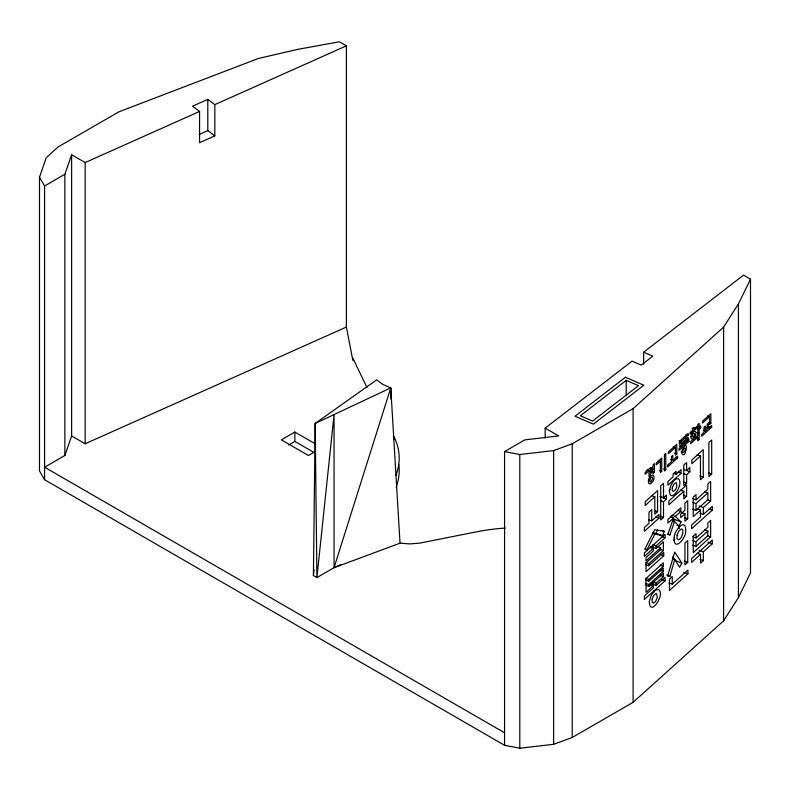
<?xml version="1.0" encoding="UTF-8"?>
<svg xmlns="http://www.w3.org/2000/svg" width="790" height="790" viewBox="0 0 790 790"><rect width="100%" height="100%" fill="white"/><g stroke="black" fill="none" stroke-linecap="round" stroke-linejoin="round"><path stroke-width="1.19" d="M313.413 575.555L315.161 423.46L376.692 379.842L382.814 384.404L390.764 387.89L400.017 543.174L334.061 567.674L316.918 577.569L313.413 575.555L314.055 569.422M653.686 592.628L653.784 591.058M679.252 528.629L679.361 526.851M674.729 559.389L679.568 567.25L681.849 563.043L674.729 552.062L667.609 576.137L669.94 576.196L674.729 559.389L672.576 558.589M334.061 567.674L390.764 387.89L315.161 423.46L316.918 577.569L334.061 414.572L334.061 567.674L340.737 564.534M670.364 516.798L673.594 517.993L667.866 534.267L669.91 534.929L674.492 521.528L672.349 520.729M643.633 364.22L643.633 352.202L743.538 275.137L750.5 279.156L750.5 572.869L738.423 597.625L723.61 620.812L633.106 702.32L572.227 737.475L553.622 744.308L519.8 748.209L504.573 745.286L44.576 479.708L39.5 470.919L39.5 177.207L46.264 157.684L58.105 146.94L118.984 111.795L258.34 58.48L297.583 49.405L339.354 41.791L346.395 45.85L346.395 327.06L352.844 360.398M504.573 732.784L44.576 467.206L64.869 455.484L64.869 174.284L71.633 154.751L85.162 162.562L199.574 111.449L199.574 142.694L214.821 135.88L214.821 104.635L207.8 99.392L192.543 106.206L199.574 111.449M64.869 455.484L71.633 435.962L71.633 154.751M652.787 532.766L656.164 533.329L657.408 530.011M652.57 533.606L662.613 535.719L664.271 531.285L662.119 530.495M673.643 521.588L674.63 519.484L671.342 516.374M676.951 525.271L679.104 526.071L681.069 521.874L675.322 516.433L672.102 515.238M504.573 745.286L504.573 451.584L519.8 454.507L553.622 450.606L572.227 443.773L633.106 408.618L723.61 327.1L738.423 303.923L750.5 279.156M644.68 549.139L646.822 549.939L654.722 534.405M669.179 490.936L670.147 489.622M673.514 540.459L674.68 539.244M694.064 428.95L696.474 426.778L696.474 428.526L690.154 434.224L690.154 432.476L692.633 430.244L692.633 428.861L694.064 427.578L694.064 428.95L691.912 428.16M681.138 443.664L681.138 441.501L688.159 435.172L688.159 433.443L679.795 440.978L679.795 446.587L688.189 439.033L688.189 437.314L681.138 443.664L678.985 442.864M649.024 470.761L645.114 474.286L645.114 472.469L650.368 467.739L650.368 475.541L649.024 476.755L649.024 470.761L646.872 469.961M675.43 447.407L668.409 453.727L668.409 451.92L676.783 444.385L676.783 454.013L675.43 455.228L675.43 447.407L673.287 446.607M709.499 416.725L702.478 423.045L702.478 421.238L710.842 413.703L710.842 423.331L709.499 424.536L709.499 416.725L707.356 415.925M660.381 461.093L656.223 464.846L656.223 463.019L661.724 458.062L661.724 471.304L660.381 472.509L660.381 461.093L658.228 460.303M650.93 467.492L653.083 468.292L651.306 469.892L651.306 468.223L653.083 466.613L653.083 464.826L654.426 463.612L654.426 472.321L653.083 473.526L653.083 471.472L650.93 470.682M699.14 429.197L700.7 427.795L700.7 425.78L699.14 427.183L699.14 423.341L697.797 424.556L697.797 434.441L699.14 433.226L699.14 429.197L696.997 428.407M653.083 471.472L651.306 473.082L651.306 471.403L653.083 469.803L653.083 468.292M688.959 441.353L678.995 450.32L678.995 448.552L688.959 439.576L688.959 441.353L686.806 440.553M697.797 437.176L690.598 443.654L690.598 441.847L699.14 434.154L699.14 439.596L697.797 440.81L697.797 437.176L695.644 436.376M672.823 460.442L677.603 456.136L677.603 457.943L667.639 466.92L667.639 465.103L671.47 461.656L671.47 456.571L672.823 455.356L672.823 460.442L670.67 459.652M703.219 430.333L705.371 431.123L707.149 429.523L707.149 424.437L708.472 423.243L708.472 428.328L706.319 427.538M708.472 428.328L711.672 425.454L711.672 427.262L701.708 436.228L701.708 434.421L704.048 432.318L704.048 427.232L705.371 426.037L705.371 431.123M665.782 469.793L664.439 471.008L664.439 454.596L665.782 453.381L665.782 469.793L663.639 469.003M676.052 474.207L681.069 469.685L681.069 473.329L667.925 485.169L667.925 481.525L673.07 476.893L673.07 474.03L676.052 471.353L676.052 474.207L673.9 473.417M654.821 496.811L645.193 505.482L645.193 501.729L657.586 490.56L657.586 511.624L654.821 514.122L654.821 496.811L651.602 495.616M700.463 455.978L691.813 463.769L691.813 459.968L703.258 449.668L703.258 477.2L700.463 479.718L700.463 455.978L697.234 454.783M686.609 474.721L689.848 471.808L689.848 467.621L686.609 470.534L686.609 462.545L683.814 465.063L683.814 485.623L686.609 483.105L686.609 474.721L683.389 473.526M663.521 497.71L666.414 495.103L666.414 499.132L663.521 501.749L663.521 517.45L660.726 519.968L660.726 485.86L663.521 483.342L663.521 497.71L660.292 496.525M683.814 491.301L668.854 504.771L668.854 501.018L686.609 485.021L686.609 496.337L683.814 498.855L683.814 491.301L680.595 490.106M651.74 520.896L658.988 514.369L658.988 518.121L644.364 531.295L644.364 527.532L648.975 523.385L648.975 512.147L651.74 509.649L651.74 520.896L648.521 519.702M711.691 474.059L708.897 476.577L708.897 442.469L711.691 439.951L711.691 474.059L708.472 472.864M673.594 517.993L667.896 523.118L667.896 519.484L680.842 507.822L680.842 511.466L675.322 516.433M692.79 498.688L696.01 499.873L707.86 489.198L707.86 483.954L710.635 481.456L710.635 500.959L703.337 507.536L703.337 514.428L700.108 513.233M692.79 509.224L696.01 510.409L696.01 503.556L707.86 492.881L704.64 491.686M684.93 513.856L680.733 517.628L680.733 513.984L684.93 510.212L684.93 503.161L687.725 500.643L687.725 518.734L684.93 521.252L684.93 513.856L681.701 512.661M651.464 547.835L653.29 546.186M650.071 547.184L653.29 548.379L644.364 556.417L644.364 552.931L665.071 534.287L665.071 537.773L656.115 545.831L656.115 548.457L650.743 546.473M696.01 510.409L707.86 499.734L707.86 492.881M656.115 548.457L663.412 541.881L663.412 550.541L648.788 563.714L648.788 565.788L645.568 564.593M697.293 508.888L700.513 510.073L693.235 516.63L693.235 497.127L696.01 494.629L696.01 499.873M656.352 546.157L660.647 547.746L646.023 560.92L646.023 557.552L653.29 550.995L653.29 548.379M703.337 514.428L712.294 506.36L712.294 510.123L691.586 528.767L691.586 525.014L700.513 516.966L700.513 510.073M648.788 565.788L663.728 552.338L663.728 555.785L646.023 571.723L646.023 562.875L660.647 549.702L660.647 547.746M645.598 580.008L648.817 581.203L648.817 579.396L663.393 566.272L663.393 562.826L646.023 578.468L646.023 592.293L653.29 585.745L650.071 584.551M696.01 537.99L707.86 527.315L707.86 523L710.635 520.511L710.635 536.924L693.235 552.585L693.235 536.173L696.01 533.685L696.01 537.99L692.79 536.795M648.817 581.203L663.284 568.168L663.284 571.496L648.817 584.531L648.817 586.407L645.598 585.212M692.79 545.179L696.01 546.374L696.01 541.673L707.86 530.989L704.64 529.804M648.817 586.407L663.462 573.214L663.462 576.582L656.115 583.208L656.115 585.4L650.743 583.405M650.525 585.726L653.221 583.296M696.01 546.374L707.86 535.689L707.86 530.989M656.115 585.4L665.071 577.332L665.071 580.818L644.364 599.462L644.364 595.976L653.29 587.938L653.29 585.745M687.725 562.411L684.93 564.929L684.93 543.076L687.725 540.558L687.725 562.411L684.505 561.216M700.513 554.373L691.586 562.421L691.586 558.658L712.294 540.005L712.294 543.767L703.337 551.835L703.337 560.604L700.513 563.151L700.513 554.373L697.293 553.188M672.241 584.185L687.932 570.054L687.932 573.817L669.446 590.466L669.446 579.07L672.241 576.552L672.241 584.185L669.021 582.99M545.169 438.016L545.169 428.141L632.049 361.139L641.233 365.108L652.817 356.172L643.633 352.202M626.213 380.375L580.354 415.757L592.609 421.05L638.468 385.678L626.213 380.375L626.213 395.079M44.576 479.708L44.576 185.996L64.869 174.284M315.684 444.069L294.868 432.051L281.339 439.862L308.396 455.484L315.684 451.278M288.626 445.037L294.868 441.432L313.6 452.245M504.573 451.584L524.876 439.862L558.698 435.952L545.169 428.141M214.821 104.635L346.395 45.85M199.08 134.527L207.8 130.636L214.821 135.88M71.633 435.962L85.162 443.773L346.395 327.06M400.017 543.174L409.921 543.905L419.826 543.125L476.647 531.808A134.241 77.499 0 0 1 505.205 528.076M664.271 531.285L654.722 529.705L645.163 548.487L646.822 549.939M708.699 422.531L710.842 423.331M709.519 426.462L711.672 427.262M696.997 426.393L700.7 427.795M694.331 427.736L696.474 428.526M696.997 432.436L699.14 433.226M686.006 434.382L688.159 435.172M696.997 438.806L699.14 439.596M686.036 438.233L688.189 439.033M678.985 440.702L681.138 441.501M674.63 453.213L676.783 454.013M675.45 457.153L677.603 457.943M683.389 469.339L689.848 471.808M700.039 476.005L703.258 477.2M677.85 472.134L681.069 473.329M659.581 470.504L661.724 471.304M683.389 481.91L686.609 483.105M652.283 471.521L654.426 472.321M707.415 499.764L710.635 500.959M683.389 495.142L686.609 496.337M692.79 502.371L696.01 503.556M709.064 508.928L712.294 510.123M699.041 505.946L703.337 507.536M659.976 496.752L666.414 499.132M660.292 500.554L663.521 501.749M677.613 510.271L680.842 511.466M684.505 517.549L687.725 518.734M654.367 510.439L657.586 511.624M674.63 519.484L681.069 521.874M660.292 516.255L663.521 517.45M707.415 535.729L710.635 536.924M655.769 516.937L658.988 518.121M707.998 542.177L712.294 543.767M692.79 540.479L696.01 541.673M667.767 534.139L669.91 534.929M656.164 533.329L662.613 535.719M661.852 536.578L665.071 537.773M699.041 550.245L703.337 551.835M700.108 559.419L703.337 560.604M652.895 544.646L656.115 545.831M660.193 549.346L663.412 550.541M660.499 554.59L663.728 555.785M681.849 563.043L675.401 560.653L672.813 556.664M683.636 572.227L687.932 573.817M660.163 565.077L663.393 566.272M645.568 562.519L648.788 563.714M660.065 570.301L663.284 571.496M666.721 575.001L669.94 576.196M660.243 575.387L663.462 576.582M661.852 579.623L665.071 580.818M645.598 578.211L648.817 579.396M652.895 582.013L656.115 583.208M645.598 583.336L648.817 584.531M674.492 521.528L679.104 526.071M39.5 177.207L44.576 185.996M352.844 358.117L367.004 387.594M738.423 303.923L738.423 597.625M723.61 327.1L723.61 620.812M633.106 408.618L633.106 702.32M572.227 443.773L572.227 737.475M553.622 450.606L553.622 744.308M519.8 454.507L519.8 748.209M393.894 438.776L393.894 436.505A135.297 78.111 0 0 1 395.79 475.521M390.764 387.89L390.764 398.92M294.868 432.051L294.868 441.432M207.8 99.392L207.8 130.636M85.162 162.562L85.162 443.773M398.772 464.5A135.297 78.111 0 0 1 396.155 487.055M649.311 601.763C649.726 617.573 665.575 594.603 658.653 589.538C652.836 589.449 650.318 596.993 649.311 601.763M648.432 481.13C648.047 487.637 654.624 481.159 653.962 477.762C654.347 471.225 647.761 477.723 648.432 481.13M674.196 538.02C673.663 552.763 686.569 537.407 685.69 531.008C686.233 516.196 673.317 531.591 674.196 538.02M669.446 490.294C669.792 505.59 684.831 483.697 678.245 478.691L675.618 479.046L673.524 480.942L670.868 485.337L669.446 490.294M681.306 451.979C685.552 464.086 690.124 432.397 681.306 451.979M690.885 436.692C691.053 444.108 699.427 432.1 694.321 431.073L692.376 432.821L690.885 436.692M649.805 479.816L649.805 481.535L650.624 482.019L652.589 479.036L652.254 476.893L650.624 477.851L649.805 479.816M677.06 535.294L677.06 538.859L678.748 539.866L681.118 537.743L682.827 533.655L682.827 530.09L682.135 529.201L681.118 529.073L678.748 531.196L677.06 535.294M652.175 599.087L652.175 602.217L653.676 603.076L655.759 601.2L657.26 597.635L656.648 593.754L655.759 593.655L653.676 595.522L652.175 599.087M672.25 487.766L672.25 490.6L673.613 491.4L675.539 489.672L676.921 486.393L676.358 482.858L675.539 482.779L673.613 484.507L672.25 487.766M692.238 435.478L692.238 436.84C693.689 438.016 694.884 434.678 694.479 433.443L693.353 433.354L692.238 435.478M682.688 450.715L682.688 452.285L683.449 452.729L685.266 449.964L684.95 447.999L683.449 448.888L682.688 450.715M625.443 377.284L574.992 416.202L593.379 424.141L643.83 385.234L625.443 377.284"/></g></svg>
